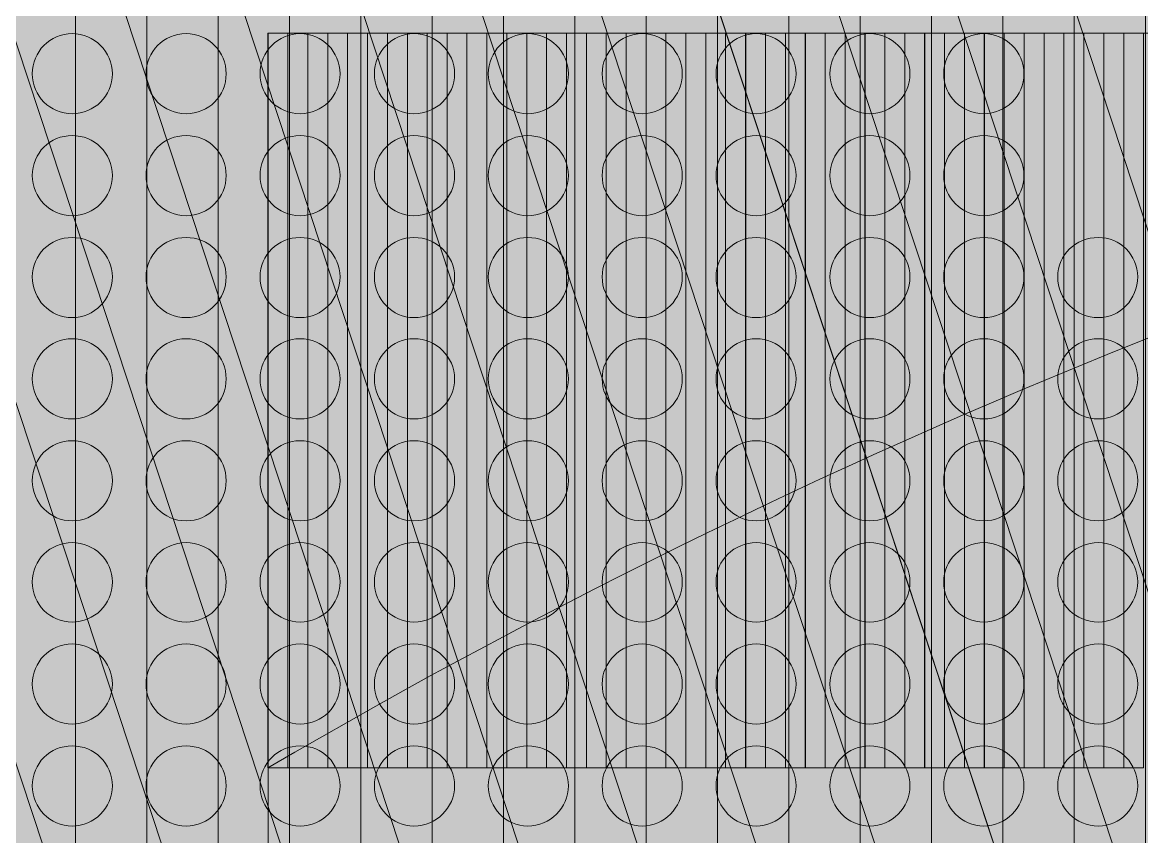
# Model space of a CAD drawing. Header units: inches. Extents: x 243 to 900, y -519 to -86.
# Drawn here: x 622.51 to 646.81, y -279.32 to -261.65 of the extents above; entities that cross this region are included whole.
import ezdxf

# ---------------------------------------------------------------- set-up
doc = ezdxf.new("R2010")
doc.units = ezdxf.units.IN
doc.header["$MEASUREMENT"] = 0
doc.layers.add('Layer 1', color=7, linetype='Continuous')

# ---------------------------------------------------------------- blocks, each defined once
blk = doc.blocks.new('block 3')
at = {"layer": 'Layer 1', "lineweight": 0}
blk.add_open_spline([(898.138, -484.267), (898.138, -494.991), (889.368, -503.763), (878.645, -503.763), (878.645, -503.763), (266.12, -503.763), (266.12, -503.763), (255.397, -503.763), (246.624, -494.991), (246.624, -484.267), (246.624, -484.267), (246.624, -108.507), (246.624, -108.507), (246.624, -97.783), (255.397, -89.011), (266.12, -89.011), (266.12, -89.011), (878.645, -89.011), (878.645, -89.011), (889.368, -89.011), (898.138, -97.783), (898.138, -108.507), (898.138, -108.507), (898.138, -484.267), (898.138, -484.267)], degree=3, knots=[0, 0, 0, 0, 1, 1, 1, 2, 2, 2, 3, 3, 3, 4, 4, 4, 5, 5, 5, 6, 6, 6, 7, 7, 7, 8, 8, 8, 8], dxfattribs=at)
blk = doc.blocks.new('block 2')
at = {"layer": 'Layer 1'}
blk.add_blockref('block 3', (0, 0), dxfattribs=at)
blk = doc.blocks.new('block 204')
at = {"layer": 'Layer 1', "lineweight": 0}
for points in [[(624.462, -262.768), (624.462, -263.255), (624.066, -263.637), (623.59, -263.637), (623.103, -263.637), (622.722, -263.255), (622.722, -262.768), (622.722, -262.294), (623.103, -261.898), (623.59, -261.898), (624.066, -261.898), (624.462, -262.294), (624.462, -262.768)], [(626.932, -262.768), (626.932, -263.255), (626.551, -263.637), (626.062, -263.637), (625.573, -263.637), (625.192, -263.255), (625.192, -262.768), (625.192, -262.294), (625.573, -261.898), (626.062, -261.898), (626.551, -261.898), (626.932, -262.294), (626.932, -262.768)], [(629.406, -262.768), (629.406, -263.255), (629.02, -263.637), (628.536, -263.637), (628.06, -263.637), (627.667, -263.255), (627.667, -262.768), (627.667, -262.294), (628.06, -261.898), (628.536, -261.898), (629.02, -261.898), (629.406, -262.294), (629.406, -262.768)], [(631.891, -262.768), (631.891, -263.255), (631.497, -263.637), (631.008, -263.637), (630.535, -263.637), (630.152, -263.255), (630.152, -262.768), (630.152, -262.294), (630.535, -261.898), (631.008, -261.898), (631.497, -261.898), (631.891, -262.294), (631.891, -262.768)], [(634.363, -262.768), (634.363, -263.255), (633.964, -263.637), (633.478, -263.637), (633.007, -263.637), (632.624, -263.255), (632.624, -262.768), (632.624, -262.294), (633.007, -261.898), (633.478, -261.898), (633.964, -261.898), (634.363, -262.294), (634.363, -262.768)], [(636.835, -262.768), (636.835, -263.255), (636.439, -263.637), (635.968, -263.637), (635.492, -263.637), (635.096, -263.255), (635.096, -262.768), (635.096, -262.294), (635.492, -261.898), (635.968, -261.898), (636.439, -261.898), (636.835, -262.294), (636.835, -262.768)], [(639.307, -262.768), (639.307, -263.255), (638.914, -263.637), (638.438, -263.637), (637.967, -263.637), (637.57, -263.255), (637.57, -262.768), (637.57, -262.294), (637.967, -261.898), (638.438, -261.898), (638.914, -261.898), (639.307, -262.294), (639.307, -262.768)], [(641.779, -262.768), (641.779, -263.255), (641.383, -263.637), (640.91, -263.637), (640.436, -263.637), (640.04, -263.255), (640.04, -262.768), (640.04, -262.294), (640.436, -261.898), (640.91, -261.898), (641.383, -261.898), (641.779, -262.294), (641.779, -262.768)], [(644.254, -262.768), (644.254, -263.255), (643.858, -263.637), (643.382, -263.637), (642.908, -263.637), (642.512, -263.255), (642.512, -262.768), (642.512, -262.294), (642.908, -261.898), (643.382, -261.898), (643.858, -261.898), (644.254, -262.294), (644.254, -262.768)]]:
    blk.add_open_spline(points, degree=3, knots=[0, 0, 0, 0, 1, 1, 1, 2, 2, 2, 3, 3, 3, 4, 4, 4, 4], dxfattribs=at)
blk = doc.blocks.new('block 205')
at = {"layer": 'Layer 1', "lineweight": 0}
for points in [[(624.462, -264.979), (624.462, -265.454), (624.066, -265.849), (623.59, -265.849), (623.103, -265.849), (622.722, -265.454), (622.722, -264.979), (622.722, -264.49), (623.103, -264.11), (623.59, -264.11), (624.066, -264.11), (624.462, -264.49), (624.462, -264.979)], [(626.932, -264.979), (626.932, -265.454), (626.551, -265.849), (626.062, -265.849), (625.573, -265.849), (625.192, -265.454), (625.192, -264.979), (625.192, -264.49), (625.573, -264.11), (626.062, -264.11), (626.551, -264.11), (626.932, -264.49), (626.932, -264.979)], [(629.406, -264.979), (629.406, -265.454), (629.02, -265.849), (628.536, -265.849), (628.06, -265.849), (627.667, -265.454), (627.667, -264.979), (627.667, -264.49), (628.06, -264.11), (628.536, -264.11), (629.02, -264.11), (629.406, -264.49), (629.406, -264.979)], [(631.891, -264.979), (631.891, -265.454), (631.497, -265.849), (631.008, -265.849), (630.535, -265.849), (630.152, -265.454), (630.152, -264.979), (630.152, -264.49), (630.535, -264.11), (631.008, -264.11), (631.497, -264.11), (631.891, -264.49), (631.891, -264.979)], [(634.363, -264.979), (634.363, -265.454), (633.964, -265.849), (633.478, -265.849), (633.007, -265.849), (632.624, -265.454), (632.624, -264.979), (632.624, -264.49), (633.007, -264.11), (633.478, -264.11), (633.964, -264.11), (634.363, -264.49), (634.363, -264.979)], [(636.835, -264.979), (636.835, -265.454), (636.439, -265.849), (635.968, -265.849), (635.492, -265.849), (635.096, -265.454), (635.096, -264.979), (635.096, -264.49), (635.492, -264.11), (635.968, -264.11), (636.439, -264.11), (636.835, -264.49), (636.835, -264.979)], [(639.307, -264.979), (639.307, -265.454), (638.914, -265.849), (638.438, -265.849), (637.967, -265.849), (637.57, -265.454), (637.57, -264.979), (637.57, -264.49), (637.967, -264.11), (638.438, -264.11), (638.914, -264.11), (639.307, -264.49), (639.307, -264.979)], [(641.779, -264.979), (641.779, -265.454), (641.383, -265.849), (640.91, -265.849), (640.436, -265.849), (640.04, -265.454), (640.04, -264.979), (640.04, -264.49), (640.436, -264.11), (640.91, -264.11), (641.383, -264.11), (641.779, -264.49), (641.779, -264.979)], [(644.254, -264.979), (644.254, -265.454), (643.858, -265.849), (643.382, -265.849), (642.908, -265.849), (642.512, -265.454), (642.512, -264.979), (642.512, -264.49), (642.908, -264.11), (643.382, -264.11), (643.858, -264.11), (644.254, -264.49), (644.254, -264.979)]]:
    blk.add_open_spline(points, degree=3, knots=[0, 0, 0, 0, 1, 1, 1, 2, 2, 2, 3, 3, 3, 4, 4, 4, 4], dxfattribs=at)
blk = doc.blocks.new('block 206')
at = {"layer": 'Layer 1', "lineweight": 0}
for points in [[(624.462, -267.175), (624.462, -267.664), (624.066, -268.061), (623.59, -268.061), (623.103, -268.061), (622.722, -267.664), (622.722, -267.175), (622.722, -266.703), (623.103, -266.322), (623.59, -266.322), (624.066, -266.322), (624.462, -266.703), (624.462, -267.175)], [(626.932, -267.175), (626.932, -267.664), (626.551, -268.061), (626.062, -268.061), (625.573, -268.061), (625.192, -267.664), (625.192, -267.175), (625.192, -266.703), (625.573, -266.322), (626.062, -266.322), (626.551, -266.322), (626.932, -266.703), (626.932, -267.175)], [(629.406, -267.175), (629.406, -267.664), (629.02, -268.061), (628.536, -268.061), (628.06, -268.061), (627.667, -267.664), (627.667, -267.175), (627.667, -266.703), (628.06, -266.322), (628.536, -266.322), (629.02, -266.322), (629.406, -266.703), (629.406, -267.175)], [(631.891, -267.175), (631.891, -267.664), (631.497, -268.061), (631.008, -268.061), (630.535, -268.061), (630.152, -267.664), (630.152, -267.175), (630.152, -266.703), (630.535, -266.322), (631.008, -266.322), (631.497, -266.322), (631.891, -266.703), (631.891, -267.175)], [(634.363, -267.175), (634.363, -267.664), (633.964, -268.061), (633.478, -268.061), (633.007, -268.061), (632.624, -267.664), (632.624, -267.175), (632.624, -266.703), (633.007, -266.322), (633.478, -266.322), (633.964, -266.322), (634.363, -266.703), (634.363, -267.175)], [(636.835, -267.175), (636.835, -267.664), (636.439, -268.061), (635.968, -268.061), (635.492, -268.061), (635.096, -267.664), (635.096, -267.175), (635.096, -266.703), (635.492, -266.322), (635.968, -266.322), (636.439, -266.322), (636.835, -266.703), (636.835, -267.175)], [(639.307, -267.175), (639.307, -267.664), (638.914, -268.061), (638.438, -268.061), (637.967, -268.061), (637.57, -267.664), (637.57, -267.175), (637.57, -266.703), (637.967, -266.322), (638.438, -266.322), (638.914, -266.322), (639.307, -266.703), (639.307, -267.175)], [(641.779, -267.175), (641.779, -267.664), (641.383, -268.061), (640.91, -268.061), (640.436, -268.061), (640.04, -267.664), (640.04, -267.175), (640.04, -266.703), (640.436, -266.322), (640.91, -266.322), (641.383, -266.322), (641.779, -266.703), (641.779, -267.175)], [(644.254, -267.175), (644.254, -267.664), (643.858, -268.061), (643.382, -268.061), (642.908, -268.061), (642.512, -267.664), (642.512, -267.175), (642.512, -266.703), (642.908, -266.322), (643.382, -266.322), (643.858, -266.322), (644.254, -266.703), (644.254, -267.175)], [(646.724, -267.175), (646.724, -267.664), (646.343, -268.061), (645.869, -268.061), (645.38, -268.061), (644.987, -267.664), (644.987, -267.175), (644.987, -266.703), (645.38, -266.322), (645.869, -266.322), (646.343, -266.322), (646.724, -266.703), (646.724, -267.175)]]:
    blk.add_open_spline(points, degree=3, knots=[0, 0, 0, 0, 1, 1, 1, 2, 2, 2, 3, 3, 3, 4, 4, 4, 4], dxfattribs=at)
blk = doc.blocks.new('block 207')
at = {"layer": 'Layer 1', "lineweight": 0}
for points in [[(624.462, -269.389), (624.462, -269.877), (624.066, -270.259), (623.59, -270.259), (623.103, -270.259), (622.722, -269.877), (622.722, -269.389), (622.722, -268.915), (623.103, -268.519), (623.59, -268.519), (624.066, -268.519), (624.462, -268.915), (624.462, -269.389)], [(626.932, -269.389), (626.932, -269.877), (626.551, -270.259), (626.062, -270.259), (625.573, -270.259), (625.192, -269.877), (625.192, -269.389), (625.192, -268.915), (625.573, -268.519), (626.062, -268.519), (626.551, -268.519), (626.932, -268.915), (626.932, -269.389)], [(629.406, -269.389), (629.406, -269.877), (629.02, -270.259), (628.536, -270.259), (628.06, -270.259), (627.667, -269.877), (627.667, -269.389), (627.667, -268.915), (628.06, -268.519), (628.536, -268.519), (629.02, -268.519), (629.406, -268.915), (629.406, -269.389)], [(631.891, -269.389), (631.891, -269.877), (631.497, -270.259), (631.008, -270.259), (630.535, -270.259), (630.152, -269.877), (630.152, -269.389), (630.152, -268.915), (630.535, -268.519), (631.008, -268.519), (631.497, -268.519), (631.891, -268.915), (631.891, -269.389)], [(634.363, -269.389), (634.363, -269.877), (633.964, -270.259), (633.478, -270.259), (633.007, -270.259), (632.624, -269.877), (632.624, -269.389), (632.624, -268.915), (633.007, -268.519), (633.478, -268.519), (633.964, -268.519), (634.363, -268.915), (634.363, -269.389)], [(636.835, -269.389), (636.835, -269.877), (636.439, -270.259), (635.968, -270.259), (635.492, -270.259), (635.096, -269.877), (635.096, -269.389), (635.096, -268.915), (635.492, -268.519), (635.968, -268.519), (636.439, -268.519), (636.835, -268.915), (636.835, -269.389)], [(639.307, -269.389), (639.307, -269.877), (638.914, -270.259), (638.438, -270.259), (637.967, -270.259), (637.57, -269.877), (637.57, -269.389), (637.57, -268.915), (637.967, -268.519), (638.438, -268.519), (638.914, -268.519), (639.307, -268.915), (639.307, -269.389)], [(641.779, -269.389), (641.779, -269.877), (641.383, -270.259), (640.91, -270.259), (640.436, -270.259), (640.04, -269.877), (640.04, -269.389), (640.04, -268.915), (640.436, -268.519), (640.91, -268.519), (641.383, -268.519), (641.779, -268.915), (641.779, -269.389)], [(644.254, -269.389), (644.254, -269.877), (643.858, -270.259), (643.382, -270.259), (642.908, -270.259), (642.512, -269.877), (642.512, -269.389), (642.512, -268.915), (642.908, -268.519), (643.382, -268.519), (643.858, -268.519), (644.254, -268.915), (644.254, -269.389)], [(646.724, -269.389), (646.724, -269.877), (646.343, -270.259), (645.869, -270.259), (645.38, -270.259), (644.987, -269.877), (644.987, -269.389), (644.987, -268.915), (645.38, -268.519), (645.869, -268.519), (646.343, -268.519), (646.724, -268.915), (646.724, -269.389)]]:
    blk.add_open_spline(points, degree=3, knots=[0, 0, 0, 0, 1, 1, 1, 2, 2, 2, 3, 3, 3, 4, 4, 4, 4], dxfattribs=at)
blk = doc.blocks.new('block 208')
at = {"layer": 'Layer 1', "lineweight": 0}
for points in [[(624.462, -271.601), (624.462, -272.075), (624.066, -272.472), (623.59, -272.472), (623.103, -272.472), (622.722, -272.075), (622.722, -271.601), (622.722, -271.113), (623.103, -270.732), (623.59, -270.732), (624.066, -270.732), (624.462, -271.113), (624.462, -271.601)], [(626.932, -271.601), (626.932, -272.075), (626.551, -272.472), (626.062, -272.472), (625.573, -272.472), (625.192, -272.075), (625.192, -271.601), (625.192, -271.113), (625.573, -270.732), (626.062, -270.732), (626.551, -270.732), (626.932, -271.113), (626.932, -271.601)], [(629.406, -271.601), (629.406, -272.075), (629.02, -272.472), (628.536, -272.472), (628.06, -272.472), (627.667, -272.075), (627.667, -271.601), (627.667, -271.113), (628.06, -270.732), (628.536, -270.732), (629.02, -270.732), (629.406, -271.113), (629.406, -271.601)], [(631.891, -271.601), (631.891, -272.075), (631.497, -272.472), (631.008, -272.472), (630.535, -272.472), (630.152, -272.075), (630.152, -271.601), (630.152, -271.113), (630.535, -270.732), (631.008, -270.732), (631.497, -270.732), (631.891, -271.113), (631.891, -271.601)], [(634.363, -271.601), (634.363, -272.075), (633.964, -272.472), (633.478, -272.472), (633.007, -272.472), (632.624, -272.075), (632.624, -271.601), (632.624, -271.113), (633.007, -270.732), (633.478, -270.732), (633.964, -270.732), (634.363, -271.113), (634.363, -271.601)], [(636.835, -271.601), (636.835, -272.075), (636.439, -272.472), (635.968, -272.472), (635.492, -272.472), (635.096, -272.075), (635.096, -271.601), (635.096, -271.113), (635.492, -270.732), (635.968, -270.732), (636.439, -270.732), (636.835, -271.113), (636.835, -271.601)], [(639.307, -271.601), (639.307, -272.075), (638.914, -272.472), (638.438, -272.472), (637.967, -272.472), (637.57, -272.075), (637.57, -271.601), (637.57, -271.113), (637.967, -270.732), (638.438, -270.732), (638.914, -270.732), (639.307, -271.113), (639.307, -271.601)], [(641.779, -271.601), (641.779, -272.075), (641.383, -272.472), (640.91, -272.472), (640.436, -272.472), (640.04, -272.075), (640.04, -271.601), (640.04, -271.113), (640.436, -270.732), (640.91, -270.732), (641.383, -270.732), (641.779, -271.113), (641.779, -271.601)], [(644.254, -271.601), (644.254, -272.075), (643.858, -272.472), (643.382, -272.472), (642.908, -272.472), (642.512, -272.075), (642.512, -271.601), (642.512, -271.113), (642.908, -270.732), (643.382, -270.732), (643.858, -270.732), (644.254, -271.113), (644.254, -271.601)], [(646.724, -271.601), (646.724, -272.075), (646.343, -272.472), (645.869, -272.472), (645.38, -272.472), (644.987, -272.075), (644.987, -271.601), (644.987, -271.113), (645.38, -270.732), (645.869, -270.732), (646.343, -270.732), (646.724, -271.113), (646.724, -271.601)]]:
    blk.add_open_spline(points, degree=3, knots=[0, 0, 0, 0, 1, 1, 1, 2, 2, 2, 3, 3, 3, 4, 4, 4, 4], dxfattribs=at)
blk = doc.blocks.new('block 209')
at = {"layer": 'Layer 1', "lineweight": 0}
for points in [[(624.462, -273.798), (624.462, -274.287), (624.066, -274.668), (623.59, -274.668), (623.103, -274.668), (622.722, -274.287), (622.722, -273.798), (622.722, -273.325), (623.103, -272.944), (623.59, -272.944), (624.066, -272.944), (624.462, -273.325), (624.462, -273.798)], [(626.932, -273.798), (626.932, -274.287), (626.551, -274.668), (626.062, -274.668), (625.573, -274.668), (625.192, -274.287), (625.192, -273.798), (625.192, -273.325), (625.573, -272.944), (626.062, -272.944), (626.551, -272.944), (626.932, -273.325), (626.932, -273.798)], [(629.406, -273.798), (629.406, -274.287), (629.02, -274.668), (628.536, -274.668), (628.06, -274.668), (627.667, -274.287), (627.667, -273.798), (627.667, -273.325), (628.06, -272.944), (628.536, -272.944), (629.02, -272.944), (629.406, -273.325), (629.406, -273.798)], [(631.891, -273.798), (631.891, -274.287), (631.497, -274.668), (631.008, -274.668), (630.535, -274.668), (630.152, -274.287), (630.152, -273.798), (630.152, -273.325), (630.535, -272.944), (631.008, -272.944), (631.497, -272.944), (631.891, -273.325), (631.891, -273.798)], [(634.363, -273.798), (634.363, -274.287), (633.964, -274.668), (633.478, -274.668), (633.007, -274.668), (632.624, -274.287), (632.624, -273.798), (632.624, -273.325), (633.007, -272.944), (633.478, -272.944), (633.964, -272.944), (634.363, -273.325), (634.363, -273.798)], [(636.835, -273.798), (636.835, -274.287), (636.439, -274.668), (635.968, -274.668), (635.492, -274.668), (635.096, -274.287), (635.096, -273.798), (635.096, -273.325), (635.492, -272.944), (635.968, -272.944), (636.439, -272.944), (636.835, -273.325), (636.835, -273.798)], [(639.307, -273.798), (639.307, -274.287), (638.914, -274.668), (638.438, -274.668), (637.967, -274.668), (637.57, -274.287), (637.57, -273.798), (637.57, -273.325), (637.967, -272.944), (638.438, -272.944), (638.914, -272.944), (639.307, -273.325), (639.307, -273.798)], [(641.779, -273.798), (641.779, -274.287), (641.383, -274.668), (640.91, -274.668), (640.436, -274.668), (640.04, -274.287), (640.04, -273.798), (640.04, -273.325), (640.436, -272.944), (640.91, -272.944), (641.383, -272.944), (641.779, -273.325), (641.779, -273.798)], [(644.254, -273.798), (644.254, -274.287), (643.858, -274.668), (643.382, -274.668), (642.908, -274.668), (642.512, -274.287), (642.512, -273.798), (642.512, -273.325), (642.908, -272.944), (643.382, -272.944), (643.858, -272.944), (644.254, -273.325), (644.254, -273.798)], [(646.724, -273.798), (646.724, -274.287), (646.343, -274.668), (645.869, -274.668), (645.38, -274.668), (644.987, -274.287), (644.987, -273.798), (644.987, -273.325), (645.38, -272.944), (645.869, -272.944), (646.343, -272.944), (646.724, -273.325), (646.724, -273.798)]]:
    blk.add_open_spline(points, degree=3, knots=[0, 0, 0, 0, 1, 1, 1, 2, 2, 2, 3, 3, 3, 4, 4, 4, 4], dxfattribs=at)
blk = doc.blocks.new('block 210')
at = {"layer": 'Layer 1', "lineweight": 0}
for points in [[(624.462, -276.013), (624.462, -276.498), (624.066, -276.882), (623.59, -276.882), (623.103, -276.882), (622.722, -276.498), (622.722, -276.013), (622.722, -275.539), (623.103, -275.142), (623.59, -275.142), (624.066, -275.142), (624.462, -275.539), (624.462, -276.013)], [(626.932, -276.013), (626.932, -276.498), (626.551, -276.882), (626.062, -276.882), (625.573, -276.882), (625.192, -276.498), (625.192, -276.013), (625.192, -275.539), (625.573, -275.142), (626.062, -275.142), (626.551, -275.142), (626.932, -275.539), (626.932, -276.013)], [(629.406, -276.013), (629.406, -276.498), (629.02, -276.882), (628.536, -276.882), (628.06, -276.882), (627.667, -276.498), (627.667, -276.013), (627.667, -275.539), (628.06, -275.142), (628.536, -275.142), (629.02, -275.142), (629.406, -275.539), (629.406, -276.013)], [(631.891, -276.013), (631.891, -276.498), (631.497, -276.882), (631.008, -276.882), (630.535, -276.882), (630.152, -276.498), (630.152, -276.013), (630.152, -275.539), (630.535, -275.142), (631.008, -275.142), (631.497, -275.142), (631.891, -275.539), (631.891, -276.013)], [(634.363, -276.013), (634.363, -276.498), (633.964, -276.882), (633.478, -276.882), (633.007, -276.882), (632.624, -276.498), (632.624, -276.013), (632.624, -275.539), (633.007, -275.142), (633.478, -275.142), (633.964, -275.142), (634.363, -275.539), (634.363, -276.013)], [(636.835, -276.013), (636.835, -276.498), (636.439, -276.882), (635.968, -276.882), (635.492, -276.882), (635.096, -276.498), (635.096, -276.013), (635.096, -275.539), (635.492, -275.142), (635.968, -275.142), (636.439, -275.142), (636.835, -275.539), (636.835, -276.013)], [(639.307, -276.013), (639.307, -276.498), (638.914, -276.882), (638.438, -276.882), (637.967, -276.882), (637.57, -276.498), (637.57, -276.013), (637.57, -275.539), (637.967, -275.142), (638.438, -275.142), (638.914, -275.142), (639.307, -275.539), (639.307, -276.013)], [(641.779, -276.013), (641.779, -276.498), (641.383, -276.882), (640.91, -276.882), (640.436, -276.882), (640.04, -276.498), (640.04, -276.013), (640.04, -275.539), (640.436, -275.142), (640.91, -275.142), (641.383, -275.142), (641.779, -275.539), (641.779, -276.013)], [(644.254, -276.013), (644.254, -276.498), (643.858, -276.882), (643.382, -276.882), (642.908, -276.882), (642.512, -276.498), (642.512, -276.013), (642.512, -275.539), (642.908, -275.142), (643.382, -275.142), (643.858, -275.142), (644.254, -275.539), (644.254, -276.013)], [(646.724, -276.013), (646.724, -276.498), (646.343, -276.882), (645.869, -276.882), (645.38, -276.882), (644.987, -276.498), (644.987, -276.013), (644.987, -275.539), (645.38, -275.142), (645.869, -275.142), (646.343, -275.142), (646.724, -275.539), (646.724, -276.013)]]:
    blk.add_open_spline(points, degree=3, knots=[0, 0, 0, 0, 1, 1, 1, 2, 2, 2, 3, 3, 3, 4, 4, 4, 4], dxfattribs=at)
blk = doc.blocks.new('block 211')
at = {"layer": 'Layer 1', "lineweight": 0}
for points in [[(624.462, -278.224), (624.462, -278.698), (624.066, -279.095), (623.59, -279.095), (623.103, -279.095), (622.722, -278.698), (622.722, -278.224), (622.722, -277.736), (623.103, -277.355), (623.59, -277.355), (624.066, -277.355), (624.462, -277.736), (624.462, -278.224)], [(626.932, -278.224), (626.932, -278.698), (626.551, -279.095), (626.062, -279.095), (625.573, -279.095), (625.192, -278.698), (625.192, -278.224), (625.192, -277.736), (625.573, -277.355), (626.062, -277.355), (626.551, -277.355), (626.932, -277.736), (626.932, -278.224)], [(629.406, -278.224), (629.406, -278.698), (629.02, -279.095), (628.536, -279.095), (628.06, -279.095), (627.667, -278.698), (627.667, -278.224), (627.667, -277.736), (628.06, -277.355), (628.536, -277.355), (629.02, -277.355), (629.406, -277.736), (629.406, -278.224)], [(631.891, -278.224), (631.891, -278.698), (631.497, -279.095), (631.008, -279.095), (630.535, -279.095), (630.152, -278.698), (630.152, -278.224), (630.152, -277.736), (630.535, -277.355), (631.008, -277.355), (631.497, -277.355), (631.891, -277.736), (631.891, -278.224)], [(634.363, -278.224), (634.363, -278.698), (633.964, -279.095), (633.478, -279.095), (633.007, -279.095), (632.624, -278.698), (632.624, -278.224), (632.624, -277.736), (633.007, -277.355), (633.478, -277.355), (633.964, -277.355), (634.363, -277.736), (634.363, -278.224)], [(636.835, -278.224), (636.835, -278.698), (636.439, -279.095), (635.968, -279.095), (635.492, -279.095), (635.096, -278.698), (635.096, -278.224), (635.096, -277.736), (635.492, -277.355), (635.968, -277.355), (636.439, -277.355), (636.835, -277.736), (636.835, -278.224)], [(639.307, -278.224), (639.307, -278.698), (638.914, -279.095), (638.438, -279.095), (637.967, -279.095), (637.57, -278.698), (637.57, -278.224), (637.57, -277.736), (637.967, -277.355), (638.438, -277.355), (638.914, -277.355), (639.307, -277.736), (639.307, -278.224)], [(641.779, -278.224), (641.779, -278.698), (641.383, -279.095), (640.91, -279.095), (640.436, -279.095), (640.04, -278.698), (640.04, -278.224), (640.04, -277.736), (640.436, -277.355), (640.91, -277.355), (641.383, -277.355), (641.779, -277.736), (641.779, -278.224)], [(644.254, -278.224), (644.254, -278.698), (643.858, -279.095), (643.382, -279.095), (642.908, -279.095), (642.512, -278.698), (642.512, -278.224), (642.512, -277.736), (642.908, -277.355), (643.382, -277.355), (643.858, -277.355), (644.254, -277.736), (644.254, -278.224)], [(646.724, -278.224), (646.724, -278.698), (646.343, -279.095), (645.869, -279.095), (645.38, -279.095), (644.987, -278.698), (644.987, -278.224), (644.987, -277.736), (645.38, -277.355), (645.869, -277.355), (646.343, -277.355), (646.724, -277.736), (646.724, -278.224)]]:
    blk.add_open_spline(points, degree=3, knots=[0, 0, 0, 0, 1, 1, 1, 2, 2, 2, 3, 3, 3, 4, 4, 4, 4], dxfattribs=at)
blk = doc.blocks.new('block 150')
at = {"layer": 'Layer 1'}
for name in ['block 204', 'block 205', 'block 206', 'block 207', 'block 208', 'block 209', 'block 210', 'block 211']:
    blk.add_blockref(name, (0, 0), dxfattribs=at)
blk = doc.blocks.new('block 149')
at = {"layer": 'Layer 1'}
blk.add_blockref('block 150', (0, 0), dxfattribs=at)
blk = doc.blocks.new('block 4')
at = {"layer": 'Layer 1'}
blk.add_blockref('block 149', (0, 0), dxfattribs=at)
blk = doc.blocks.new('block 291')
at = {"layer": 'Layer 1', "true_color": 0x0b77bd}
h = blk.add_hatch(color=152, dxfattribs=at)
h.dxf.hatch_style = 2
h.paths.add_polyline_path([(598.592, -205.731), (646.615, -351.157), (644.035, -351.157), (596.012, -205.731)])
at = {"layer": 'Layer 1', "true_color": 0x1479be}
h = blk.add_hatch(color=152, dxfattribs=at)
h.dxf.hatch_style = 2
h.paths.add_polyline_path([(601.173, -205.731), (649.198, -351.157), (646.615, -351.157), (598.592, -205.731)])
at = {"layer": 'Layer 1', "true_color": 0x1279be}
h = blk.add_hatch(color=152, dxfattribs=at)
h.dxf.hatch_style = 2
h.paths.add_polyline_path([(603.756, -205.731), (651.778, -351.157), (649.198, -351.157), (601.173, -205.731)])
at = {"layer": 'Layer 1', "true_color": 0x1479be}
h = blk.add_hatch(color=152, dxfattribs=at)
h.dxf.hatch_style = 2
h.paths.add_polyline_path([(606.336, -205.731), (654.359, -351.157), (651.778, -351.157), (603.756, -205.731)])
at = {"layer": 'Layer 1', "true_color": 0x157abf}
h = blk.add_hatch(color=152, dxfattribs=at)
h.dxf.hatch_style = 2
h.paths.add_polyline_path([(608.916, -205.731), (656.939, -351.157), (654.359, -351.157), (606.336, -205.731)])
at = {"layer": 'Layer 1', "true_color": 0x167bbf}
h = blk.add_hatch(color=152, dxfattribs=at)
h.dxf.hatch_style = 2
h.paths.add_polyline_path([(611.499, -205.731), (659.522, -351.157), (656.939, -351.157), (608.916, -205.731)])
at = {"layer": 'Layer 1', "true_color": 0x127cc0}
h = blk.add_hatch(color=152, dxfattribs=at)
h.dxf.hatch_style = 2
h.paths.add_polyline_path([(614.08, -205.731), (662.103, -351.157), (659.522, -351.157), (611.499, -205.731)])
at = {"layer": 'Layer 1', "true_color": 0x177dc1}
h = blk.add_hatch(color=152, dxfattribs=at)
h.dxf.hatch_style = 2
h.paths.add_polyline_path([(616.66, -205.731), (664.686, -351.157), (662.103, -351.157), (614.08, -205.731)])
at = {"layer": 'Layer 1', "true_color": 0x187fc2}
h = blk.add_hatch(color=152, dxfattribs=at)
h.dxf.hatch_style = 2
h.paths.add_polyline_path([(619.241, -205.731), (667.266, -351.157), (664.686, -351.157), (616.66, -205.731)])
at = {"layer": 'Layer 1', "true_color": 0x1580c2}
h = blk.add_hatch(color=142, dxfattribs=at)
h.dxf.hatch_style = 2
h.paths.add_polyline_path([(621.824, -205.731), (669.847, -351.157), (667.266, -351.157), (619.243, -205.731)])
at = {"layer": 'Layer 1', "true_color": 0x1380c3}
h = blk.add_hatch(color=142, dxfattribs=at)
h.dxf.hatch_style = 2
h.paths.add_polyline_path([(624.404, -205.731), (672.427, -351.157), (669.847, -351.157), (621.824, -205.731)])
at = {"layer": 'Layer 1', "true_color": 0x1281c4}
h = blk.add_hatch(color=142, dxfattribs=at)
h.dxf.hatch_style = 2
h.paths.add_polyline_path([(626.987, -205.731), (675.01, -351.157), (672.427, -351.157), (624.404, -205.731)])
at = {"layer": 'Layer 1', "true_color": 0x1483c6}
h = blk.add_hatch(color=142, dxfattribs=at)
h.dxf.hatch_style = 2
h.paths.add_polyline_path([(629.567, -205.731), (677.59, -351.157), (675.01, -351.157), (626.987, -205.731)])
at = {"layer": 'Layer 1', "lineweight": 0}
for points in [[(598.592, -205.731), (646.615, -351.157), (644.035, -351.157), (596.012, -205.731), (598.592, -205.731)], [(601.173, -205.731), (649.198, -351.157), (646.615, -351.157), (598.592, -205.731), (601.173, -205.731)], [(603.756, -205.731), (651.778, -351.157), (649.198, -351.157), (601.173, -205.731), (603.756, -205.731)], [(606.336, -205.731), (654.359, -351.157), (651.778, -351.157), (603.756, -205.731), (606.336, -205.731)], [(608.916, -205.731), (656.939, -351.157), (654.359, -351.157), (606.336, -205.731), (608.916, -205.731)], [(611.499, -205.731), (659.522, -351.157), (656.939, -351.157), (608.916, -205.731), (611.499, -205.731)], [(614.08, -205.731), (662.103, -351.157), (659.522, -351.157), (611.499, -205.731), (614.08, -205.731)], [(616.66, -205.731), (664.686, -351.157), (662.103, -351.157), (614.08, -205.731), (616.66, -205.731)], [(619.241, -205.731), (667.266, -351.157), (664.686, -351.157), (616.66, -205.731), (619.241, -205.731)], [(621.824, -205.731), (669.847, -351.157), (667.266, -351.157), (619.243, -205.731), (621.824, -205.731)], [(624.404, -205.731), (672.427, -351.157), (669.847, -351.157), (621.824, -205.731), (624.404, -205.731)], [(626.987, -205.731), (675.01, -351.157), (672.427, -351.157), (624.404, -205.731), (626.987, -205.731)], [(629.567, -205.731), (677.59, -351.157), (675.01, -351.157), (626.987, -205.731), (629.567, -205.731)]]:
    blk.add_lwpolyline(points, dxfattribs=at)
blk.add_open_spline([(691.095, -319.02), (691.095, -319.02), (589.582, -319.02), (589.582, -319.02), (589.582, -319.02), (589.582, -351.156), (589.582, -351.156), (589.582, -351.156), (695.458, -351.156), (695.458, -351.156), (717.145, -351.156), (734.722, -333.577), (734.722, -311.891), (734.722, -311.891), (734.722, -302.64), (734.722, -302.64), (734.722, -293.508), (731.599, -285.112), (726.37, -278.443), (731.599, -271.777), (734.722, -263.378), (734.722, -254.249), (734.722, -254.249), (734.722, -244.998), (734.722, -244.998), (734.722, -223.309), (717.145, -205.731), (695.458, -205.731), (695.458, -205.731), (619.679, -205.731), (619.679, -205.731), (619.679, -205.731), (614.577, -205.731), (614.577, -205.731), (614.577, -205.731), (589.582, -205.731), (589.582, -205.731), (589.582, -205.731), (589.582, -312.591), (589.582, -312.591), (589.582, -312.591), (619.679, -312.591), (619.679, -312.591), (619.679, -312.591), (619.679, -237.403), (619.679, -237.403), (619.679, -237.403), (691.095, -237.403), (691.095, -237.403), (697.856, -237.403), (703.336, -242.883), (703.336, -249.642), (703.336, -256.404), (697.856, -261.887), (691.095, -261.887), (691.095, -261.887), (627.844, -261.887), (627.844, -261.887), (627.844, -261.887), (627.844, -294.535), (627.844, -294.535), (627.844, -294.535), (691.095, -294.535), (691.095, -294.535), (697.856, -294.535), (703.336, -300.013), (703.336, -306.776), (703.336, -313.538), (697.856, -319.02), (691.095, -319.02)], degree=3, knots=[0, 0, 0, 0, 1, 1, 1, 2, 2, 2, 3, 3, 3, 4, 4, 4, 5, 5, 5, 6, 6, 6, 7, 7, 7, 8, 8, 8, 9, 9, 9, 10, 10, 10, 11, 11, 11, 12, 12, 12, 13, 13, 13, 14, 14, 14, 15, 15, 15, 16, 16, 16, 17, 17, 17, 18, 18, 18, 19, 19, 19, 20, 20, 20, 21, 21, 21, 22, 22, 22, 23, 23, 23, 23], dxfattribs=at)
blk = doc.blocks.new('block 290')
at = {"layer": 'Layer 1'}
blk.add_blockref('block 291', (0, 0), dxfattribs=at)
blk = doc.blocks.new('block 289')
at = {"layer": 'Layer 1'}
blk.add_blockref('block 290', (0, 0), dxfattribs=at)
blk = doc.blocks.new('block 292')
at = {"layer": 'Layer 1', "true_color": 0x0c5fa9}
h = blk.add_hatch(color=144, dxfattribs=at)
h.dxf.hatch_style = 2
edge = h.paths.add_edge_path()
edge.add_spline(control_points=[(627.841, -261.887), (627.841, -261.887), (627.841, -277.834), (627.841, -277.834), (627.841, -277.834), (627.841, -261.887), (627.841, -261.887)], knot_values=[0, 0, 0, 0, 1, 1, 1, 2, 2, 2, 2], degree=3, periodic=1)
h = blk.add_hatch(color=144, dxfattribs=at)
h.dxf.hatch_style = 2
h.paths.add_polyline_path([(627.844, -261.887), (628.272, -261.887), (628.272, -277.834), (627.844, -277.834)])
at = {"layer": 'Layer 1', "true_color": 0x105fa9}
h = blk.add_hatch(color=144, dxfattribs=at)
h.dxf.hatch_style = 2
h.paths.add_polyline_path([(628.272, -261.887), (628.706, -261.887), (628.706, -277.834), (628.272, -277.834)])
at = {"layer": 'Layer 1', "true_color": 0x145fac}
h = blk.add_hatch(color=144, dxfattribs=at)
h.dxf.hatch_style = 2
h.paths.add_polyline_path([(628.706, -261.887), (629.137, -261.887), (629.137, -277.834), (628.706, -277.834)])
at = {"layer": 'Layer 1', "true_color": 0x1261ab}
h = blk.add_hatch(color=144, dxfattribs=at)
h.dxf.hatch_style = 2
h.paths.add_polyline_path([(629.137, -261.887), (629.57, -261.887), (629.57, -277.834), (629.137, -277.834)])
at = {"layer": 'Layer 1', "true_color": 0x0e61ad}
h = blk.add_hatch(color=144, dxfattribs=at)
h.dxf.hatch_style = 2
h.paths.add_polyline_path([(629.57, -261.887), (630.001, -261.887), (630.001, -277.834), (629.57, -277.834)])
at = {"layer": 'Layer 1', "true_color": 0x0f63ac}
h = blk.add_hatch(color=144, dxfattribs=at)
h.dxf.hatch_style = 2
h.paths.add_polyline_path([(630.001, -261.887), (630.432, -261.887), (630.432, -277.834), (630.001, -277.834)])
at = {"layer": 'Layer 1', "true_color": 0x1063af}
h = blk.add_hatch(color=144, dxfattribs=at)
h.dxf.hatch_style = 2
h.paths.add_polyline_path([(630.435, -261.887), (630.866, -261.887), (630.866, -277.834), (630.435, -277.834)])
at = {"layer": 'Layer 1', "true_color": 0x0a65af}
h = blk.add_hatch(color=144, dxfattribs=at)
h.dxf.hatch_style = 2
h.paths.add_polyline_path([(630.866, -261.887), (631.297, -261.887), (631.297, -277.834), (630.866, -277.834)])
at = {"layer": 'Layer 1', "true_color": 0x1365af}
h = blk.add_hatch(color=144, dxfattribs=at)
h.dxf.hatch_style = 2
h.paths.add_polyline_path([(631.297, -261.887), (631.728, -261.887), (631.728, -277.834), (631.297, -277.834)])
at = {"layer": 'Layer 1', "true_color": 0x1066b0}
h = blk.add_hatch(color=144, dxfattribs=at)
h.dxf.hatch_style = 2
h.paths.add_polyline_path([(631.73, -261.887), (632.161, -261.887), (632.161, -277.834), (631.73, -277.834)])
at = {"layer": 'Layer 1', "true_color": 0x0e68b2}
h = blk.add_hatch(color=152, dxfattribs=at)
h.dxf.hatch_style = 2
h.paths.add_polyline_path([(632.161, -261.887), (632.592, -261.887), (632.592, -277.834), (632.161, -277.834)])
at = {"layer": 'Layer 1', "true_color": 0x1169b0}
h = blk.add_hatch(color=144, dxfattribs=at)
h.dxf.hatch_style = 2
h.paths.add_polyline_path([(632.592, -261.887), (633.023, -261.887), (633.023, -277.834), (632.592, -277.834)])
at = {"layer": 'Layer 1', "true_color": 0x136ab3}
h = blk.add_hatch(color=152, dxfattribs=at)
h.dxf.hatch_style = 2
h.paths.add_polyline_path([(633.026, -261.887), (633.459, -261.887), (633.459, -277.834), (633.026, -277.834)])
h = blk.add_hatch(color=152, dxfattribs=at)
h.dxf.hatch_style = 2
h.paths.add_polyline_path([(633.459, -261.887), (633.887, -261.887), (633.887, -277.834), (633.459, -277.834)])
at = {"layer": 'Layer 1', "true_color": 0x106bb4}
h = blk.add_hatch(color=152, dxfattribs=at)
h.dxf.hatch_style = 2
h.paths.add_polyline_path([(633.887, -261.887), (634.321, -261.887), (634.321, -277.834), (633.887, -277.834)])
at = {"layer": 'Layer 1', "true_color": 0x116cb4}
h = blk.add_hatch(color=152, dxfattribs=at)
h.dxf.hatch_style = 2
h.paths.add_polyline_path([(634.324, -261.887), (634.755, -261.887), (634.755, -277.834), (634.324, -277.834)])
at = {"layer": 'Layer 1', "true_color": 0x126db5}
h = blk.add_hatch(color=152, dxfattribs=at)
h.dxf.hatch_style = 2
h.paths.add_polyline_path([(634.755, -261.887), (635.186, -261.887), (635.186, -277.834), (634.755, -277.834)])
at = {"layer": 'Layer 1', "true_color": 0x166eb6}
h = blk.add_hatch(color=152, dxfattribs=at)
h.dxf.hatch_style = 2
h.paths.add_polyline_path([(635.186, -261.887), (635.617, -261.887), (635.617, -277.834), (635.186, -277.834)])
at = {"layer": 'Layer 1', "true_color": 0x136fb7}
h = blk.add_hatch(color=152, dxfattribs=at)
h.dxf.hatch_style = 2
h.paths.add_polyline_path([(635.619, -261.887), (636.05, -261.887), (636.05, -277.834), (635.619, -277.834)])
at = {"layer": 'Layer 1', "true_color": 0x1470b7}
h = blk.add_hatch(color=152, dxfattribs=at)
h.dxf.hatch_style = 2
h.paths.add_polyline_path([(636.05, -261.887), (636.481, -261.887), (636.481, -277.834), (636.05, -277.834)])
at = {"layer": 'Layer 1', "true_color": 0x1171b8}
h = blk.add_hatch(color=152, dxfattribs=at)
h.dxf.hatch_style = 2
h.paths.add_polyline_path([(636.481, -261.887), (636.912, -261.887), (636.912, -277.834), (636.481, -277.834)])
at = {"layer": 'Layer 1', "true_color": 0x1272b9}
h = blk.add_hatch(color=152, dxfattribs=at)
h.dxf.hatch_style = 2
h.paths.add_polyline_path([(636.915, -261.887), (637.346, -261.887), (637.346, -277.834), (636.915, -277.834)])
at = {"layer": 'Layer 1', "true_color": 0x1773b9}
h = blk.add_hatch(color=152, dxfattribs=at)
h.dxf.hatch_style = 2
h.paths.add_polyline_path([(637.346, -261.887), (637.777, -261.887), (637.777, -277.834), (637.346, -277.834)])
at = {"layer": 'Layer 1', "true_color": 0x1075bb}
h = blk.add_hatch(color=152, dxfattribs=at)
h.dxf.hatch_style = 2
h.paths.add_polyline_path([(637.777, -261.887), (638.21, -261.887), (638.21, -277.834), (637.777, -277.834)])
at = {"layer": 'Layer 1', "true_color": 0x0e75bb}
h = blk.add_hatch(color=152, dxfattribs=at)
h.dxf.hatch_style = 2
h.paths.add_polyline_path([(638.213, -261.887), (638.644, -261.887), (638.644, -277.834), (638.213, -277.834)])
h = blk.add_hatch(color=152, dxfattribs=at)
h.dxf.hatch_style = 2
h.paths.add_polyline_path([(638.644, -261.887), (639.075, -261.887), (639.075, -277.834), (638.644, -277.834)])
at = {"layer": 'Layer 1', "true_color": 0x0b77bd}
h = blk.add_hatch(color=152, dxfattribs=at)
h.dxf.hatch_style = 2
h.paths.add_polyline_path([(639.075, -261.887), (639.506, -261.887), (639.506, -277.834), (639.075, -277.834)])
at = {"layer": 'Layer 1', "true_color": 0x1479be}
h = blk.add_hatch(color=152, dxfattribs=at)
h.dxf.hatch_style = 2
h.paths.add_polyline_path([(639.508, -261.887), (639.939, -261.887), (639.939, -277.834), (639.508, -277.834)])
at = {"layer": 'Layer 1', "true_color": 0x1279be}
h = blk.add_hatch(color=152, dxfattribs=at)
h.dxf.hatch_style = 2
h.paths.add_polyline_path([(639.939, -261.887), (640.37, -261.887), (640.37, -277.834), (639.939, -277.834)])
at = {"layer": 'Layer 1', "true_color": 0x1479be}
h = blk.add_hatch(color=152, dxfattribs=at)
h.dxf.hatch_style = 2
h.paths.add_polyline_path([(640.37, -261.887), (640.801, -261.887), (640.801, -277.834), (640.37, -277.834)])
at = {"layer": 'Layer 1', "true_color": 0x157abf}
h = blk.add_hatch(color=152, dxfattribs=at)
h.dxf.hatch_style = 2
h.paths.add_polyline_path([(640.804, -261.887), (641.235, -261.887), (641.235, -277.834), (640.804, -277.834)])
at = {"layer": 'Layer 1', "true_color": 0x167bbf}
h = blk.add_hatch(color=152, dxfattribs=at)
h.dxf.hatch_style = 2
h.paths.add_polyline_path([(641.235, -261.887), (641.666, -261.887), (641.666, -277.834), (641.235, -277.834)])
at = {"layer": 'Layer 1', "true_color": 0x127cc0}
h = blk.add_hatch(color=152, dxfattribs=at)
h.dxf.hatch_style = 2
h.paths.add_polyline_path([(641.666, -261.887), (642.097, -261.887), (642.097, -277.834), (641.666, -277.834)])
at = {"layer": 'Layer 1', "true_color": 0x177dc1}
h = blk.add_hatch(color=152, dxfattribs=at)
h.dxf.hatch_style = 2
h.paths.add_polyline_path([(642.099, -261.887), (642.53, -261.887), (642.53, -277.834), (642.099, -277.834)])
at = {"layer": 'Layer 1', "true_color": 0x187fc2}
h = blk.add_hatch(color=152, dxfattribs=at)
h.dxf.hatch_style = 2
h.paths.add_polyline_path([(642.53, -261.887), (642.964, -261.887), (642.964, -277.834), (642.53, -277.834)])
at = {"layer": 'Layer 1', "true_color": 0x1580c2}
h = blk.add_hatch(color=142, dxfattribs=at)
h.dxf.hatch_style = 2
h.paths.add_polyline_path([(642.964, -261.887), (643.392, -261.887), (643.392, -277.834), (642.964, -277.834)])
at = {"layer": 'Layer 1', "true_color": 0x1380c3}
h = blk.add_hatch(color=142, dxfattribs=at)
h.dxf.hatch_style = 2
h.paths.add_polyline_path([(643.395, -261.887), (643.828, -261.887), (643.828, -277.834), (643.395, -277.834)])
at = {"layer": 'Layer 1', "true_color": 0x1281c4}
h = blk.add_hatch(color=142, dxfattribs=at)
h.dxf.hatch_style = 2
h.paths.add_polyline_path([(643.828, -261.887), (644.257, -261.887), (644.257, -277.834), (643.828, -277.834)])
at = {"layer": 'Layer 1', "true_color": 0x1483c6}
h = blk.add_hatch(color=142, dxfattribs=at)
h.dxf.hatch_style = 2
h.paths.add_polyline_path([(644.257, -261.887), (644.69, -261.887), (644.69, -277.834), (644.257, -277.834)])
at = {"layer": 'Layer 1', "true_color": 0x1782c5}
h = blk.add_hatch(color=142, dxfattribs=at)
h.dxf.hatch_style = 2
h.paths.add_polyline_path([(644.693, -261.887), (645.124, -261.887), (645.124, -277.834), (644.693, -277.834)])
at = {"layer": 'Layer 1', "true_color": 0x1483c6}
h = blk.add_hatch(color=142, dxfattribs=at)
h.dxf.hatch_style = 2
h.paths.add_polyline_path([(645.124, -261.887), (645.555, -261.887), (645.555, -277.834), (645.124, -277.834)])
at = {"layer": 'Layer 1', "true_color": 0x1484c7}
h = blk.add_hatch(color=142, dxfattribs=at)
h.dxf.hatch_style = 2
h.paths.add_polyline_path([(645.555, -261.887), (645.986, -261.887), (645.986, -277.834), (645.555, -277.834)])
at = {"layer": 'Layer 1', "true_color": 0x1585c7}
h = blk.add_hatch(color=142, dxfattribs=at)
h.dxf.hatch_style = 2
h.paths.add_polyline_path([(645.989, -261.887), (646.42, -261.887), (646.42, -277.834), (645.989, -277.834)])
at = {"layer": 'Layer 1', "true_color": 0x1386c8}
h = blk.add_hatch(color=142, dxfattribs=at)
h.dxf.hatch_style = 2
h.paths.add_polyline_path([(646.42, -261.887), (646.85, -261.887), (646.85, -277.834), (646.42, -277.834)])
at = {"layer": 'Layer 1', "lineweight": 0}
for points in [[(627.844, -261.887), (628.272, -261.887), (628.272, -277.834), (627.844, -277.834), (627.844, -261.887)], [(628.272, -261.887), (628.706, -261.887), (628.706, -277.834), (628.272, -277.834), (628.272, -261.887)], [(628.706, -261.887), (629.137, -261.887), (629.137, -277.834), (628.706, -277.834), (628.706, -261.887)], [(629.137, -261.887), (629.57, -261.887), (629.57, -277.834), (629.137, -277.834), (629.137, -261.887)], [(629.57, -261.887), (630.001, -261.887), (630.001, -277.834), (629.57, -277.834), (629.57, -261.887)], [(630.001, -261.887), (630.432, -261.887), (630.432, -277.834), (630.001, -277.834), (630.001, -261.887)], [(630.435, -261.887), (630.866, -261.887), (630.866, -277.834), (630.435, -277.834), (630.435, -261.887)], [(630.866, -261.887), (631.297, -261.887), (631.297, -277.834), (630.866, -277.834), (630.866, -261.887)], [(631.297, -261.887), (631.728, -261.887), (631.728, -277.834), (631.297, -277.834), (631.297, -261.887)], [(631.73, -261.887), (632.161, -261.887), (632.161, -277.834), (631.73, -277.834), (631.73, -261.887)], [(632.161, -261.887), (632.592, -261.887), (632.592, -277.834), (632.161, -277.834), (632.161, -261.887)], [(632.592, -261.887), (633.023, -261.887), (633.023, -277.834), (632.592, -277.834), (632.592, -261.887)], [(633.026, -261.887), (633.459, -261.887), (633.459, -277.834), (633.026, -277.834), (633.026, -261.887)], [(633.459, -261.887), (633.887, -261.887), (633.887, -277.834), (633.459, -277.834), (633.459, -261.887)], [(633.887, -261.887), (634.321, -261.887), (634.321, -277.834), (633.887, -277.834), (633.887, -261.887)], [(634.324, -261.887), (634.755, -261.887), (634.755, -277.834), (634.324, -277.834), (634.324, -261.887)], [(634.755, -261.887), (635.186, -261.887), (635.186, -277.834), (634.755, -277.834), (634.755, -261.887)], [(635.186, -261.887), (635.617, -261.887), (635.617, -277.834), (635.186, -277.834), (635.186, -261.887)], [(635.619, -261.887), (636.05, -261.887), (636.05, -277.834), (635.619, -277.834), (635.619, -261.887)], [(636.05, -261.887), (636.481, -261.887), (636.481, -277.834), (636.05, -277.834), (636.05, -261.887)], [(636.481, -261.887), (636.912, -261.887), (636.912, -277.834), (636.481, -277.834), (636.481, -261.887)], [(636.915, -261.887), (637.346, -261.887), (637.346, -277.834), (636.915, -277.834), (636.915, -261.887)], [(637.346, -261.887), (637.777, -261.887), (637.777, -277.834), (637.346, -277.834), (637.346, -261.887)], [(637.777, -261.887), (638.21, -261.887), (638.21, -277.834), (637.777, -277.834), (637.777, -261.887)], [(638.213, -261.887), (638.644, -261.887), (638.644, -277.834), (638.213, -277.834), (638.213, -261.887)], [(638.644, -261.887), (639.075, -261.887), (639.075, -277.834), (638.644, -277.834), (638.644, -261.887)], [(639.075, -261.887), (639.506, -261.887), (639.506, -277.834), (639.075, -277.834), (639.075, -261.887)], [(639.508, -261.887), (639.939, -261.887), (639.939, -277.834), (639.508, -277.834), (639.508, -261.887)], [(639.939, -261.887), (640.37, -261.887), (640.37, -277.834), (639.939, -277.834), (639.939, -261.887)], [(640.37, -261.887), (640.801, -261.887), (640.801, -277.834), (640.37, -277.834), (640.37, -261.887)], [(640.804, -261.887), (641.235, -261.887), (641.235, -277.834), (640.804, -277.834), (640.804, -261.887)], [(641.235, -261.887), (641.666, -261.887), (641.666, -277.834), (641.235, -277.834), (641.235, -261.887)], [(641.666, -261.887), (642.097, -261.887), (642.097, -277.834), (641.666, -277.834), (641.666, -261.887)], [(642.099, -261.887), (642.53, -261.887), (642.53, -277.834), (642.099, -277.834), (642.099, -261.887)], [(642.53, -261.887), (642.964, -261.887), (642.964, -277.834), (642.53, -277.834), (642.53, -261.887)], [(642.964, -261.887), (643.392, -261.887), (643.392, -277.834), (642.964, -277.834), (642.964, -261.887)], [(643.395, -261.887), (643.828, -261.887), (643.828, -277.834), (643.395, -277.834), (643.395, -261.887)], [(643.828, -261.887), (644.257, -261.887), (644.257, -277.834), (643.828, -277.834), (643.828, -261.887)], [(644.257, -261.887), (644.69, -261.887), (644.69, -277.834), (644.257, -277.834), (644.257, -261.887)], [(644.693, -261.887), (645.124, -261.887), (645.124, -277.834), (644.693, -277.834), (644.693, -261.887)], [(645.124, -261.887), (645.555, -261.887), (645.555, -277.834), (645.124, -277.834), (645.124, -261.887)], [(645.555, -261.887), (645.986, -261.887), (645.986, -277.834), (645.555, -277.834), (645.555, -261.887)], [(645.989, -261.887), (646.42, -261.887), (646.42, -277.834), (645.989, -277.834), (645.989, -261.887)], [(646.42, -261.887), (646.85, -261.887), (646.85, -277.834), (646.42, -277.834), (646.42, -261.887)]]:
    blk.add_lwpolyline(points, dxfattribs=at)
for points, knots in [([(627.838, -261.885), (627.838, -261.885), (627.838, -277.831), (627.838, -277.831), (640.264, -270.571), (653.88, -265.136), (668.327, -261.885), (668.327, -261.885), (627.838, -261.885), (627.838, -261.885)], [0, 0, 0, 0, 1, 1, 1, 2, 2, 2, 3, 3, 3, 3]), ([(627.841, -261.887), (627.841, -261.887), (627.841, -277.834), (627.841, -277.834), (627.841, -277.834), (627.841, -261.887), (627.841, -261.887)], [0, 0, 0, 0, 1, 1, 1, 2, 2, 2, 2])]:
    blk.add_open_spline(points, degree=3, knots=knots, dxfattribs=at)
blk = doc.blocks.new('block 293')
at = {"layer": 'Layer 1', "true_color": 0x1272b9}
h = blk.add_hatch(color=152, dxfattribs=at)
h.dxf.hatch_style = 2
h.paths.add_polyline_path([(622.112, -205.731), (623.661, -205.731), (623.661, -310.374), (622.112, -310.374)])
at = {"layer": 'Layer 1', "true_color": 0x1773b9}
h = blk.add_hatch(color=152, dxfattribs=at)
h.dxf.hatch_style = 2
h.paths.add_polyline_path([(623.661, -205.731), (625.211, -205.731), (625.211, -310.374), (623.661, -310.374)])
at = {"layer": 'Layer 1', "true_color": 0x1075bb}
h = blk.add_hatch(color=152, dxfattribs=at)
h.dxf.hatch_style = 2
h.paths.add_polyline_path([(625.208, -205.731), (626.757, -205.731), (626.757, -310.374), (625.208, -310.374)])
at = {"layer": 'Layer 1', "true_color": 0x0e75bb}
h = blk.add_hatch(color=152, dxfattribs=at)
h.dxf.hatch_style = 2
h.paths.add_polyline_path([(626.757, -205.731), (628.306, -205.731), (628.306, -310.374), (626.757, -310.374)])
h = blk.add_hatch(color=152, dxfattribs=at)
h.dxf.hatch_style = 2
h.paths.add_polyline_path([(628.306, -205.731), (629.856, -205.731), (629.856, -310.374), (628.306, -310.374)])
at = {"layer": 'Layer 1', "true_color": 0x0b77bd}
h = blk.add_hatch(color=152, dxfattribs=at)
h.dxf.hatch_style = 2
h.paths.add_polyline_path([(629.856, -205.731), (631.405, -205.731), (631.405, -310.374), (629.856, -310.374)])
at = {"layer": 'Layer 1', "true_color": 0x1479be}
h = blk.add_hatch(color=152, dxfattribs=at)
h.dxf.hatch_style = 2
h.paths.add_polyline_path([(631.405, -205.731), (632.954, -205.731), (632.954, -310.374), (631.405, -310.374)])
at = {"layer": 'Layer 1', "true_color": 0x1279be}
h = blk.add_hatch(color=152, dxfattribs=at)
h.dxf.hatch_style = 2
h.paths.add_polyline_path([(632.954, -205.731), (634.504, -205.731), (634.504, -310.374), (632.954, -310.374)])
at = {"layer": 'Layer 1', "true_color": 0x1479be}
h = blk.add_hatch(color=152, dxfattribs=at)
h.dxf.hatch_style = 2
h.paths.add_polyline_path([(634.504, -205.731), (636.053, -205.731), (636.053, -310.374), (634.504, -310.374)])
at = {"layer": 'Layer 1', "true_color": 0x157abf}
h = blk.add_hatch(color=152, dxfattribs=at)
h.dxf.hatch_style = 2
h.paths.add_polyline_path([(636.053, -205.731), (637.602, -205.731), (637.602, -310.374), (636.053, -310.374)])
at = {"layer": 'Layer 1', "true_color": 0x167bbf}
h = blk.add_hatch(color=152, dxfattribs=at)
h.dxf.hatch_style = 2
h.paths.add_polyline_path([(637.599, -205.731), (639.149, -205.731), (639.149, -310.374), (637.599, -310.374)])
at = {"layer": 'Layer 1', "true_color": 0x127cc0}
h = blk.add_hatch(color=152, dxfattribs=at)
h.dxf.hatch_style = 2
h.paths.add_polyline_path([(639.149, -205.731), (640.698, -205.731), (640.698, -310.374), (639.149, -310.374)])
at = {"layer": 'Layer 1', "true_color": 0x177dc1}
h = blk.add_hatch(color=152, dxfattribs=at)
h.dxf.hatch_style = 2
h.paths.add_polyline_path([(640.698, -205.731), (642.247, -205.731), (642.247, -310.374), (640.698, -310.374)])
at = {"layer": 'Layer 1', "true_color": 0x187fc2}
h = blk.add_hatch(color=152, dxfattribs=at)
h.dxf.hatch_style = 2
h.paths.add_polyline_path([(642.247, -205.731), (643.797, -205.731), (643.797, -310.374), (642.247, -310.374)])
at = {"layer": 'Layer 1', "true_color": 0x1580c2}
h = blk.add_hatch(color=142, dxfattribs=at)
h.dxf.hatch_style = 2
h.paths.add_polyline_path([(643.797, -205.731), (645.346, -205.731), (645.346, -310.374), (643.797, -310.374)])
at = {"layer": 'Layer 1', "true_color": 0x1380c3}
h = blk.add_hatch(color=142, dxfattribs=at)
h.dxf.hatch_style = 2
h.paths.add_polyline_path([(645.346, -205.731), (646.895, -205.731), (646.895, -310.374), (645.346, -310.374)])
at = {"layer": 'Layer 1', "lineweight": 0}
for points in [[(622.112, -205.731), (623.661, -205.731), (623.661, -310.374), (622.112, -310.374), (622.112, -205.731)], [(623.661, -205.731), (625.211, -205.731), (625.211, -310.374), (623.661, -310.374), (623.661, -205.731)], [(625.208, -205.731), (626.757, -205.731), (626.757, -310.374), (625.208, -310.374), (625.208, -205.731)], [(626.757, -205.731), (628.306, -205.731), (628.306, -310.374), (626.757, -310.374), (626.757, -205.731)], [(628.306, -205.731), (629.856, -205.731), (629.856, -310.374), (628.306, -310.374), (628.306, -205.731)], [(629.856, -205.731), (631.405, -205.731), (631.405, -310.374), (629.856, -310.374), (629.856, -205.731)], [(631.405, -205.731), (632.954, -205.731), (632.954, -310.374), (631.405, -310.374), (631.405, -205.731)], [(632.954, -205.731), (634.504, -205.731), (634.504, -310.374), (632.954, -310.374), (632.954, -205.731)], [(634.504, -205.731), (636.053, -205.731), (636.053, -310.374), (634.504, -310.374), (634.504, -205.731)], [(636.053, -205.731), (637.602, -205.731), (637.602, -310.374), (636.053, -310.374), (636.053, -205.731)], [(637.599, -205.731), (639.149, -205.731), (639.149, -310.374), (637.599, -310.374), (637.599, -205.731)], [(639.149, -205.731), (640.698, -205.731), (640.698, -310.374), (639.149, -310.374), (639.149, -205.731)], [(640.698, -205.731), (642.247, -205.731), (642.247, -310.374), (640.698, -310.374), (640.698, -205.731)], [(642.247, -205.731), (643.797, -205.731), (643.797, -310.374), (642.247, -310.374), (642.247, -205.731)], [(643.797, -205.731), (645.346, -205.731), (645.346, -310.374), (643.797, -310.374), (643.797, -205.731)], [(645.346, -205.731), (646.895, -205.731), (646.895, -310.374), (645.346, -310.374), (645.346, -205.731)]]:
    blk.add_lwpolyline(points, dxfattribs=at)
blk.add_open_spline([(619.679, -205.733), (619.679, -205.733), (614.577, -205.733), (614.577, -205.733), (614.577, -205.733), (589.585, -205.733), (589.585, -205.733), (589.585, -205.733), (589.585, -310.374), (589.585, -310.374), (598.246, -299.877), (608.385, -290.641), (619.679, -282.975), (619.679, -282.975), (619.679, -237.403), (619.679, -237.403), (619.679, -237.403), (691.095, -237.403), (691.095, -237.403), (697.853, -237.403), (703.336, -242.88), (703.336, -249.642), (703.336, -253.078), (701.917, -256.179), (699.638, -258.405), (699.688, -258.405), (699.738, -258.401), (699.786, -258.401), (711.517, -258.401), (722.912, -259.826), (733.817, -262.491), (734.388, -259.832), (734.722, -257.081), (734.722, -254.249), (734.722, -254.249), (734.722, -244.998), (734.722, -244.998), (734.722, -223.309), (717.145, -205.733), (695.458, -205.733), (695.458, -205.733), (619.679, -205.733), (619.679, -205.733)], degree=3, knots=[0, 0, 0, 0, 1, 1, 1, 2, 2, 2, 3, 3, 3, 4, 4, 4, 5, 5, 5, 6, 6, 6, 7, 7, 7, 8, 8, 8, 9, 9, 9, 10, 10, 10, 11, 11, 11, 12, 12, 12, 13, 13, 13, 14, 14, 14, 14], dxfattribs=at)
blk = doc.blocks.new('block 283')
at = {"layer": 'Layer 1'}
for name in ['block 289', 'block 293', 'block 292']:
    blk.add_blockref(name, (0, 0), dxfattribs=at)

msp = doc.modelspace()

# ---------------------------------------------------------------- linework, layer by layer
at = {"layer": 'Layer 1', "lineweight": 0}
msp.add_open_spline([(771.889, -89.011), (771.889, -89.011), (266.12, -89.011), (266.12, -89.011), (255.397, -89.011), (246.624, -97.783), (246.624, -108.507), (246.624, -108.507), (246.624, -499.044), (246.624, -499.044), (246.624, -509.767), (255.397, -518.54), (266.12, -518.54), (266.12, -518.54), (371.556, -518.54), (371.556, -518.54), (400.967, -304.591), (562.913, -132.915), (771.889, -89.011)], degree=3, knots=[0, 0, 0, 0, 1, 1, 1, 2, 2, 2, 3, 3, 3, 4, 4, 4, 5, 5, 5, 6, 6, 6, 6], dxfattribs=at)

# ---------------------------------------------------------------- block references
at = {"layer": 'Layer 1'}
for name in ['block 2', 'block 4', 'block 283']:
    msp.add_blockref(name, (0, 0), dxfattribs=at)

doc.saveas('drawing.dxf')
